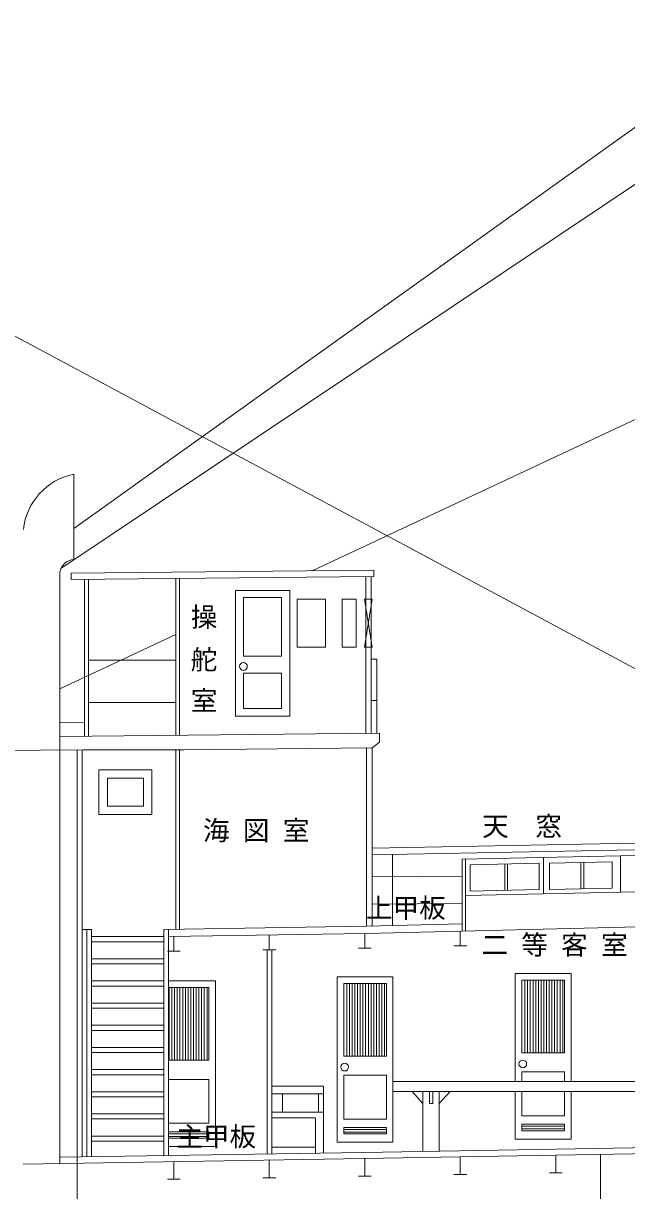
# Model space of a CAD drawing. Units: millimetres, scale not verified. Extents: x -51044 to 51056, y -29700 to 29700.
# Drawn here: x 363 to 7450, y -14965 to -1264 of the extents above; entities that cross this region are included whole.
import ezdxf
from ezdxf.enums import TextEntityAlignment as Align

# ---------------------------------------------------------------- set-up
doc = ezdxf.new("R2010")
doc.units = ezdxf.units.MM
doc.header["$LTSCALE"] = 100
doc.layers.add('0-3_keijou', color=7, linetype='Continuous', lineweight=18)
doc.layers.add('0-5_text', color=7, linetype='Continuous')
doc.styles.add('ＭＳ ゴシック', font='')
doc.styles.get('ＭＳ ゴシック').set_extended_font_data('MS Gothic')

msp = doc.modelspace()

# ---------------------------------------------------------------- linework, layer by layer
at = {"layer": '0-3_keijou'}
for p, q in [((12390.6, 979.6), (955.7, -7194.6)), ((-9269.9, 168.7), (12250.3, -11356)), ((803.8, -7663.8), (12418.2, 102.6)), ((12543.3, -3576), (3756, -7688.6)), ((955.7, -6555.4), (955.7, -7555.4)), ((790.1, -7708.3), (790.1, -14647.1)), ((4479.3, -7681.6), (924.2, -7716.6)), ((924.2, -7791.6), (924.2, -7716.6)), ((4479.3, -7756.6), (924.2, -7791.6)), ((1083.6, -9631.5), (1083.6, -7790)), ((1128.6, -9631), (1128.6, -7790)), ((2152.6, -9620.9), (2152.6, -7779.4)), ((2197.6, -9620.5), (2197.6, -7779.4)), ((4384.5, -7757.4), (4384.5, -9598.9)), ((4446.8, -7756.8), (4447.6, -9598.3)), ((4479.3, -7756.6), (4479.3, -7681.6)), ((2854, -7922.1), (3492.7, -7922.1)), ((2854, -7922.1), (2854, -9396.5)), ((3492.7, -7922.1), (3492.7, -9396.5)), ((2949.2, -8001.6), (3397.4, -8001.6)), ((2949.2, -8001.6), (2949.2, -8693.5)), ((3397.4, -8001.6), (3397.4, -8693.5)), ((4370.7, -8022.7), (4460.7, -8022.7)), ((4370.7, -8022.7), (4460.7, -8585)), ((4370.7, -8585), (4460.7, -8022.7)), ((2152.6, -8439), (790.1, -9076.7)), ((4370.7, -8585), (4460.7, -8585)), ((1128.6, -8739.1), (2152.6, -8739.1)), ((2949.2, -8693.5), (3397.4, -8693.5)), ((2949.2, -8891), (2949.2, -9307.3)), ((2949.2, -8891), (3397.4, -8891)), ((3397.4, -8891), (3397.4, -9307.3)), ((1128.6, -9237.1), (2152.6, -9237.1)), ((2949.2, -9307.3), (3397.4, -9307.3)), ((4517, -9210.5), (4447.4, -9210.5)), ((2854, -9396.5), (3492.7, -9396.5)), ((1083.6, -9467), (790.1, -9470.3)), ((4545.1, -9597.3), (790.1, -9634.4)), ((4460.9, -9766.7), (4545.1, -9701.6)), ((4545.1, -9597.3), (4545.1, -9701.6)), ((994.9, -14643.8), (994.9, -9792.4)), ((1052.9, -14569.7), (1052.9, -9791.9)), ((2246.6, -9791.9), (1056.3, -9791.9)), ((2152.6, -11898.7), (2152.6, -9791.9)), ((2197.6, -11898), (2197.6, -9791.9)), ((4460.9, -9766.7), (2246.6, -9791.9)), ((4459.3, -10946.5), (12233.1, -10793.1)), ((12235.5, -10872.5), (4459.3, -11023.5)), ((4701.1, -11017.3), (4701.1, -11854.8)), ((8313.6, -11016.7), (5515.6, -11075.3)), ((5515.6, -11075.3), (5515.6, -11919.1)), ((5558.5, -11074.4), (5558.5, -11918)), ((6473.7, -11055.2), (6473.7, -11480.8)), ((7377, -11036.3), (7377, -11461.9)), ((6422.5, -11122.8), (5612.2, -11139.8)), ((5612.2, -11139.8), (5612.2, -11449)), ((6017.4, -11131.3), (6017.4, -11440.5)), ((6050.4, -11130.6), (6050.4, -11439.8)), ((6422.5, -11122.8), (6422.5, -11432)), ((7279.9, -11104.9), (6543.6, -11120.3)), ((6543.6, -11120.3), (6543.6, -11429.5)), ((6912.8, -11112.6), (6912.8, -11421.7)), ((6945.9, -11111.9), (6945.9, -11421)), ((7279.9, -11104.9), (7279.9, -11414)), ((5515.6, -11274.3), (4459.3, -11281)), ((8245.4, -11443.7), (5558.5, -11500)), ((6422.5, -11432), (5612.2, -11449)), ((7279.9, -11414), (6543.6, -11429.5)), ((5517.7, -11594.3), (4459.3, -11601)), ((1163.9, -11900.9), (1052.9, -11900.9)), ((1109.9, -11900.9), (1109.9, -14568.7)), ((1163.9, -11900.9), (1163.9, -14567.9)), ((4390.3, -11862.3), (2013.9, -11900.9)), ((2013.9, -11900.9), (2013.9, -14554)), ((2067.6, -11900.1), (2067.6, -14553.2)), ((5515.6, -11835), (4389.6, -11862.3)), ((9385.3, -11825.2), (4391.6, -11946.3)), ((5495.7, -12092.1), (5495.7, -11919.5)), ((2013.9, -11984.1), (1163.9, -11984.1)), ((2013.9, -12044.1), (1163.9, -12044.1)), ((4391.6, -11946.3), (2067.6, -11984.1)), ((2130.7, -12155.6), (2130.7, -11983.1)), ((3252.4, -12137.4), (3252.4, -11964.8)), ((4374.1, -12119.2), (4374.1, -11946.6)), ((2055.7, -12155.6), (2205.7, -12155.6)), ((3177.4, -12137.4), (3327.4, -12137.4)), ((3226.4, -12137.4), (3226.4, -14534.3)), ((3280.1, -12136.1), (3280.1, -14533.5)), ((4299.1, -12119.2), (4449.1, -12119.2)), ((5420.7, -12092.1), (5570.7, -12092.1)), ((2013.9, -12244.1), (1163.9, -12244.1)), ((2013.9, -12304.1), (1163.9, -12304.1)), ((6797.6, -13682.9), (6797.6, -12415.9)), ((2013.9, -12504.1), (1163.9, -12504.1)), ((2013.9, -12564.1), (1163.9, -12564.1)), ((2067.6, -12503.7), (2619.6, -12503.7)), ((2067.6, -12582), (2541.7, -12582)), ((2076.2, -13434.8), (2076.2, -12582)), ((2107.9, -13434.8), (2107.9, -12582)), ((2139.7, -13434.8), (2139.7, -12582)), ((2171.4, -13434.8), (2171.4, -12582)), ((2203.2, -13434.8), (2203.2, -12582)), ((2234.9, -13434.8), (2234.9, -12582)), ((2266.7, -13434.8), (2266.7, -12582)), ((2298.4, -13434.8), (2298.4, -12582)), ((2330.2, -13434.8), (2330.2, -12582)), ((2361.9, -13434.8), (2361.9, -12582)), ((2393.7, -13434.8), (2393.7, -12582)), ((2425.4, -13434.8), (2425.4, -12582)), ((2457.2, -13434.8), (2457.2, -12582)), ((2488.9, -13434.8), (2488.9, -12582)), ((2520.7, -13434.8), (2520.7, -12582)), ((2541.7, -13434.8), (2541.7, -12582)), ((4161.5, -13385.5), (4161.5, -12532.7)), ((4193.3, -13385.5), (4193.3, -12532.7)), ((4225, -13385.5), (4225, -12532.7)), ((4256.8, -13385.5), (4256.8, -12532.7)), ((4288.5, -13385.5), (4288.5, -12532.7)), ((4320.3, -13385.5), (4320.3, -12532.7)), ((4352, -13385.5), (4352, -12532.7)), ((4383.8, -13385.5), (4383.8, -12532.7)), ((4415.5, -13385.5), (4415.5, -12532.7)), ((4447.3, -13385.5), (4447.3, -12532.7)), ((4479, -13385.5), (4479, -12532.7)), ((4510.8, -13385.5), (4510.8, -12532.7)), ((4542.5, -13385.5), (4542.5, -12532.7)), ((4574.3, -13385.5), (4574.3, -12532.7)), ((4606, -13385.5), (4606, -12532.7)), ((4627.1, -13385.5), (4627.1, -12532.7)), ((6254.1, -13346.9), (6254.1, -12494.1)), ((6285.9, -13346.9), (6285.9, -12494.1)), ((6317.6, -13346.9), (6317.6, -12494.1)), ((6349.4, -13346.9), (6349.4, -12494.1)), ((6381.1, -13346.9), (6381.1, -12494.1)), ((6412.9, -13346.9), (6412.9, -12494.1)), ((6444.6, -13346.9), (6444.6, -12494.1)), ((6476.4, -13346.9), (6476.4, -12494.1)), ((6508.1, -13346.9), (6508.1, -12494.1)), ((6539.9, -13346.9), (6539.9, -12494.1)), ((6571.6, -13346.9), (6571.6, -12494.1)), ((6603.4, -13346.9), (6603.4, -12494.1)), ((6635.1, -13346.9), (6635.1, -12494.1)), ((6666.9, -13346.9), (6666.9, -12494.1)), ((6698.6, -13346.9), (6698.6, -12494.1)), ((6719.7, -13346.9), (6719.7, -12494.1)), ((2013.9, -12764.1), (1163.9, -12764.1)), ((2013.9, -12824.1), (1163.9, -12824.1)), ((2013.9, -13024.1), (1163.9, -13024.1)), ((2013.9, -13084.1), (1163.9, -13084.1)), ((2013.9, -13284.1), (1163.9, -13284.1)), ((2013.9, -13344.1), (1163.9, -13344.1)), ((4127.1, -13385.5), (4627.1, -13385.5)), ((6219.7, -13346.9), (6719.7, -13346.9)), ((2013.9, -13544.1), (1163.9, -13544.1)), ((2067.6, -13434.8), (2541.7, -13434.8)), ((2013.9, -13604.1), (1163.9, -13604.1)), ((2067.6, -13659.2), (2541.7, -13659.2)), ((2541.7, -14175), (2541.7, -13659.2)), ((4127.1, -13609.9), (4627.1, -13609.9)), ((4127.1, -14125.7), (4127.1, -13609.9)), ((4627.1, -14125.7), (4627.1, -13609.9)), ((4705, -13682.9), (8241.5, -13682.9)), ((6219.7, -13571.3), (6719.7, -13571.3)), ((6219.7, -13682.9), (6219.7, -13571.3)), ((6719.7, -13682.9), (6719.7, -13571.3)), ((2013.9, -13804.1), (1163.9, -13804.1)), ((3280.1, -13830.5), (3890.3, -13830.5)), ((3408.9, -13830.5), (3408.9, -14046.1)), ((3831.1, -13830.5), (3831.1, -14046.1)), ((3890.3, -13830.5), (3890.3, -14046.1)), ((4705, -13802.7), (8241.5, -13802.7)), ((5055, -13943), (4928.4, -13802.7)), ((5055, -13802.7), (5055, -14503.8)), ((5131.8, -13943), (5131.8, -13802.7)), ((5248.6, -13802.7), (5248.6, -14500.5)), ((5248.6, -13943), (5375.2, -13802.7)), ((6141.8, -14359.5), (6141.8, -13802.7)), ((6219.7, -14087.2), (6219.7, -13802.7)), ((6719.7, -14087.2), (6719.7, -13802.7)), ((2013.9, -13864.1), (1163.9, -13864.1)), ((2013.9, -14064.1), (1163.9, -14064.1)), ((3280.1, -14046.1), (3890.3, -14046.1)), ((3280.1, -14112.2), (3792.9, -14112.2)), ((3792.9, -14112.2), (3792.9, -14525.1)), ((3890.3, -14046.1), (3890.3, -14523.6)), ((6219.7, -14087.2), (6719.7, -14087.2)), ((2013.9, -14124.1), (1163.9, -14124.1)), ((2067.6, -14175), (2541.7, -14175)), ((4127.1, -14125.7), (4627.1, -14125.7)), ((4127.1, -14224.7), (4627.1, -14224.7)), ((4127.1, -14300.4), (4127.1, -14224.7)), ((4127.1, -14248.5), (4627.1, -14248.5)), ((4627.1, -14300.4), (4627.1, -14224.7)), ((6219.7, -14186.2), (6719.7, -14186.2)), ((6219.7, -14261.8), (6219.7, -14186.2)), ((6219.7, -14209.9), (6719.7, -14209.9)), ((6219.7, -14241.7), (6719.7, -14241.7)), ((6719.7, -14261.8), (6719.7, -14186.2)), ((2013.9, -14324.1), (1163.9, -14324.1)), ((2013.9, -14384.1), (1163.9, -14384.1)), ((2067.6, -14274), (2541.7, -14274)), ((2067.6, -14297.8), (2541.7, -14297.8)), ((2067.6, -14329.5), (2541.7, -14329.5)), ((2067.6, -14349.7), (2541.7, -14349.7)), ((2541.7, -14349.7), (2541.7, -14274)), ((4127.1, -14280.2), (4627.1, -14280.2)), ((4127.1, -14300.4), (4627.1, -14300.4)), ((6219.7, -14261.8), (6719.7, -14261.8)), ((4355.3, -14516), (790.1, -14573.9)), ((3280.1, -14454.7), (3792.9, -14454.7)), ((9360, -14429), (4355.3, -14516)), ((9360, -14502.1), (4367.6, -14589)), ((4367.6, -14589), (363.2, -14654)), ((994.9, -19222.9), (994.9, -14643.8)), ((2130.7, -14831.4), (2130.7, -14625.3)), ((3252.4, -14813.2), (3252.4, -14607.1)), ((4374.1, -14795), (4374.1, -14588.9)), ((5495.7, -14775.6), (5495.7, -14569.3)), ((6617.4, -14756.1), (6617.4, -14549.8)), ((7140.9, -19177), (7140.9, -14540.7)), ((4299.1, -14795), (4449.1, -14795)), ((5420.7, -14775.6), (5570.7, -14775.6)), ((6542.4, -14756.1), (6692.4, -14756.1)), ((2055.7, -14831.4), (2205.7, -14831.4)), ((3177.4, -14813.2), (3327.4, -14813.2))]:
    msp.add_line(p, q, dxfattribs=at)
for points in [[(3579.8, -8022.7), (3913.6, -8022.7), (3913.6, -8585), (3579.8, -8585)], [(4106.7, -8022.7), (4272.9, -8022.7), (4272.9, -8585), (4106.7, -8585)], [(1251.7, -10024.6), (1874, -10024.6), (1874, -10551.4), (1251.7, -10551.4)], [(1351.7, -10124.6), (1774, -10124.6), (1774, -10451.4), (1351.7, -10451.4)]]:
    msp.add_lwpolyline(points, close=True, dxfattribs=at)
for points in [[(4517, -9597.6), (4517, -8728.2), (4447.2, -8728.2)], [(1056.3, -9791.9), (-3395.5, -9827.8), (-6895, -9861.7), (-8655.2, -9878.8)], [(4395.6, -9767.2), (4395.6, -11024.6), (4395.6, -11862.1)], [(4458.8, -9766.4), (4459.3, -10945.9), (4459.3, -11860.7)], [(4049.2, -14398), (4705, -14398), (4705, -12454.4)], [(4049.2, -14398), (4049.2, -12454.4), (4705, -12454.4)], [(6141.8, -13682.9), (6141.8, -12415.9), (6797.6, -12415.9)], [(2067.6, -14447.3), (2619.6, -14447.3), (2619.6, -12503.7)], [(4127.1, -13385.5), (4127.1, -12532.7), (4627.1, -12532.7)], [(6219.7, -13346.9), (6219.7, -12494.1), (6719.7, -12494.1)], [(3280.1, -13740.1), (3890.3, -13740.1), (3890.3, -13830.5)], [(5131.8, -13943), (5171.8, -13943), (5171.8, -13802.7)], [(6141.8, -14359.5), (6797.6, -14359.5), (6797.6, -13802.7)]]:
    msp.add_lwpolyline(points, dxfattribs=at)
for centre, radius in [((2948.3, -8812.7), 45.7), ((4137.3, -13515.8), 45), ((6229.9, -13477.3), 45)]:
    msp.add_circle(centre, radius, dxfattribs=at)
for centre, radius, start, end in [((1106.9, -7288.2), 748.3, 101.65308, 173.61864), ((972.9, -7740.2), 185.5, 95.29739, 170.10799)]:
    msp.add_arc(centre, radius, start, end, dxfattribs=at)

# ---------------------------------------------------------------- texts
at = {"layer": '0-5_text', "style": 'ＭＳ ゴシック'}
for s, p in [('操', (2329.9, -8415.2)), ('舵', (2328.2, -8915.9)), ('室', (2329.9, -9396.1)), ('天\u3000窓', (5751.6, -10870.2)), ('海 図 室', (2472.9, -10920.5)), ('上甲板', (4387.3, -11830.5)), ('二 等 客 室', (5743.3, -12263)), ('主甲板', (2159.9, -14514.3))]:
    msp.add_text(s, height=229.1, dxfattribs=at).set_placement(p, align=Align.BOTTOM_LEFT)

doc.saveas('drawing.dxf')
